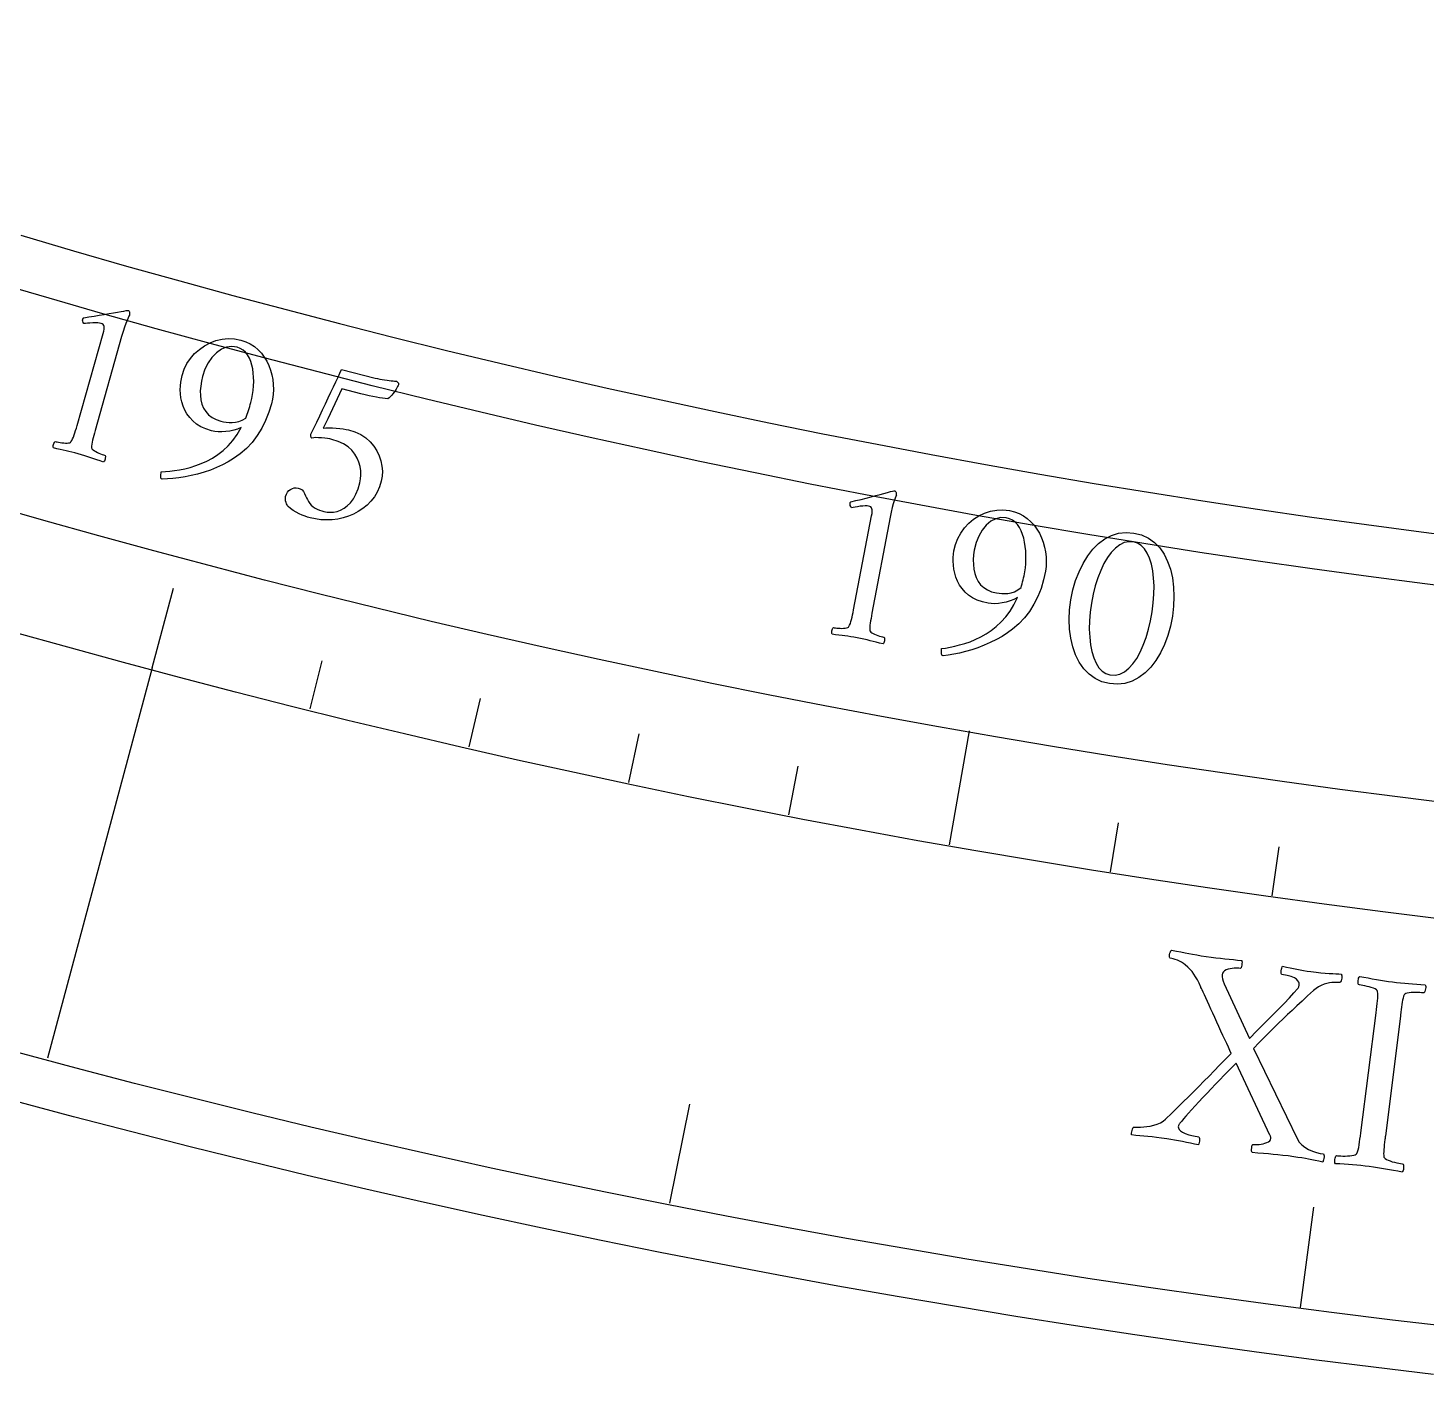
# Model space of a CAD drawing. Header units: millimetres. Extents: x -60 to 60, y -60 to 77.
# Drawn here: x -15.57 to -7.02, y -59.69 to -51.37 of the extents above; entities that cross this region are included whole.
import ezdxf

# ---------------------------------------------------------------- set-up
doc = ezdxf.new("R2010")
doc.units = ezdxf.units.MM
for name, color, linetype in [('CUT_INNER', 6, 'Continuous'), ('CUT_OUTER', 1, 'Continuous'), ('ENGRAVE', 7, 'Continuous'), ('ENGRAVE_FINE', 8, 'Continuous'), ('TEXT', 5, 'Continuous')]:
    doc.layers.add(name, color=color, linetype=linetype)

msp = doc.modelspace()

# ---------------------------------------------------------------- linework, layer by layer
at = {"layer": 'CUT_INNER'}
msp.add_lwpolyline([(-15.614, -52.6328), (-15.2907, -52.7276), (-14.9669, -52.8205), (-14.6425, -52.9113), (-14.3176, -53.0002), (-13.9921, -53.087), (-13.6661, -53.1719), (-13.3396, -53.2547), (-13.0126, -53.3356), (-12.6851, -53.4144), (-12.3571, -53.4912), (-12.0287, -53.566), (-11.6998, -53.6388), (-11.3704, -53.7096), (-11.0406, -53.7784), (-10.7105, -53.8451), (-10.3799, -53.9098), (-10.0489, -53.9725), (-9.7175, -54.0331), (-9.3858, -54.0917), (-9.0537, -54.1483), (-8.7213, -54.2028), (-8.3886, -54.2553), (-8.0555, -54.3058), (-7.7221, -54.3542), (-7.3885, -54.4006), (-7.0545, -54.4449), (-6.7203, -54.4871)], dxfattribs=at)
at = {"layer": 'CUT_OUTER'}
msp.add_lwpolyline([(-6.9791, -59.5927), (-7.3446, -59.5488), (-7.7099, -59.5026), (-8.0748, -59.4542), (-8.4395, -59.4035), (-8.8038, -59.3506), (-9.1678, -59.2955), (-9.5315, -59.2381), (-9.8948, -59.1785), (-10.2577, -59.1167), (-10.6203, -59.0526), (-10.9824, -58.9863), (-11.3441, -58.9178), (-11.7054, -58.8471), (-12.0663, -58.7742), (-12.4267, -58.699), (-12.7866, -58.6217), (-13.1461, -58.5421), (-13.505, -58.4604), (-13.8635, -58.3764), (-14.2214, -58.2902), (-14.5788, -58.2019), (-14.9357, -58.1113), (-15.2919, -58.0186), (-15.6476, -57.9237)], dxfattribs=at)
at = {"layer": 'ENGRAVE'}
for points in [[(-14.8111, -55.2757), (-14.6804, -54.788)], [(-14.8111, -55.2757), (-15.4499, -57.66)], [(-9.9371, -56.3562), (-9.8144, -55.6601)]]:
    msp.add_lwpolyline(points, dxfattribs=at)
for radius in [59.694, 57.2256, 57.2256, 56.5187, 55.206]:
    msp.add_circle((0, 0), radius, dxfattribs=at)
at = {"layer": 'ENGRAVE_FINE'}
for points in [[(-13.8441, -55.5258), (-13.7708, -55.2318)], [(-12.873, -55.7589), (-12.8048, -55.4637)], [(-11.8979, -55.9751), (-11.8349, -55.6788)], [(-10.9192, -56.1742), (-10.8614, -55.8768)], [(-8.9521, -56.5211), (-8.9047, -56.2218)], [(-7.9643, -56.6687), (-7.9221, -56.3687)], [(-11.6457, -58.547), (-11.5253, -57.9418)], [(-7.7916, -59.1833), (-7.7111, -58.5715)]]:
    msp.add_lwpolyline(points, dxfattribs=at)
at = {"layer": 'TEXT'}
for points in [[(-15.2697, -53.7948), (-15.11, -53.2322), (-15.1065, -53.2182), (-15.1044, -53.2064), (-15.1038, -53.1967), (-15.1046, -53.189), (-15.107, -53.183), (-15.1108, -53.178), (-15.1163, -53.1742), (-15.1233, -53.1714), (-15.1323, -53.1696), (-15.1438, -53.1685), (-15.1578, -53.1681), (-15.1743, -53.1685), (-15.191, -53.1692), (-15.2056, -53.1701), (-15.2182, -53.1711), (-15.2287, -53.1721), (-15.2328, -53.1653), (-15.2351, -53.1584), (-15.2356, -53.1514), (-15.2345, -53.1443), (-15.2344, -53.1442), (-15.2344, -53.1439), (-15.2342, -53.1435), (-15.2341, -53.1429), (-15.2332, -53.1403), (-15.232, -53.1385), (-15.2307, -53.1372), (-15.2292, -53.1366), (-15.1975, -53.1317), (-15.166, -53.1267), (-15.1347, -53.1216), (-15.1037, -53.1162), (-15.0742, -53.111), (-15.0472, -53.1062), (-15.0229, -53.102), (-15.0012, -53.0983), (-14.9833, -53.0953), (-14.9703, -53.0932), (-14.9623, -53.092), (-14.9591, -53.0917), (-14.9563, -53.0925), (-14.9532, -53.094), (-14.9509, -53.0963), (-14.9494, -53.0996), (-14.9488, -53.1038), (-14.9487, -53.1083), (-14.9486, -53.1124), (-14.9486, -53.116), (-14.9486, -53.1193), (-14.9496, -53.1214), (-14.9525, -53.1276), (-14.9573, -53.138), (-14.9641, -53.1526), (-14.972, -53.1712), (-14.9802, -53.1937), (-14.9887, -53.2199), (-14.9976, -53.2501), (-15.1598, -53.8259), (-15.1641, -53.8413), (-15.1681, -53.8562), (-15.1719, -53.8706), (-15.1755, -53.8845), (-15.1785, -53.8976), (-15.1805, -53.9096), (-15.1815, -53.9206), (-15.1815, -53.9305), (-15.1801, -53.9346), (-15.1766, -53.9392), (-15.1712, -53.9441), (-15.1637, -53.9494), (-15.155, -53.9546), (-15.1459, -53.9595), (-15.1364, -53.9641), (-15.1265, -53.9682), (-15.1172, -53.9719), (-15.1092, -53.9748), (-15.1028, -53.9771), (-15.0978, -53.9786), (-15.0968, -53.9825), (-15.0965, -53.9874), (-15.0971, -53.9932), (-15.0983, -54), (-15.1002, -54.0066), (-15.1026, -54.0118), (-15.1055, -54.0158), (-15.1089, -54.0185), (-15.1296, -54.0113), (-15.1494, -54.0043), (-15.1683, -53.9977), (-15.1863, -53.9914), (-15.2043, -53.9854), (-15.2231, -53.9793), (-15.2427, -53.9734), (-15.263, -53.9675), (-15.2827, -53.9621), (-15.3015, -53.9572), (-15.3195, -53.9528), (-15.3367, -53.9489), (-15.3541, -53.9452), (-15.3727, -53.9412), (-15.3927, -53.9369), (-15.4139, -53.9323), (-15.4154, -53.9282), (-15.4158, -53.9233), (-15.4151, -53.9175), (-15.4132, -53.9109), (-15.4108, -53.9045), (-15.4082, -53.8993), (-15.4054, -53.8953), (-15.4025, -53.8924), (-15.3974, -53.8937), (-15.3908, -53.8952), (-15.3825, -53.8969), (-15.3726, -53.8987), (-15.362, -53.9003), (-15.3515, -53.9014), (-15.3412, -53.902), (-15.3311, -53.902), (-15.322, -53.9014), (-15.315, -53.9), (-15.3102, -53.8979), (-15.3074, -53.8949), (-15.3022, -53.8865), (-15.2972, -53.8766), (-15.2924, -53.8654), (-15.2877, -53.8528), (-15.2832, -53.8392), (-15.2787, -53.825), (-15.2742, -53.8102), (-15.2697, -53.7948)], [(-14.7549, -54.0779), (-14.7298, -54.0763), (-14.7027, -54.0737), (-14.6738, -54.0701), (-14.6429, -54.0654), (-14.6108, -54.0592), (-14.578, -54.0508), (-14.5445, -54.0402), (-14.5104, -54.0275), (-14.4763, -54.0122), (-14.4428, -53.9937), (-14.41, -53.9721), (-14.3777, -53.9473), (-14.3468, -53.9188), (-14.3179, -53.886), (-14.2911, -53.849), (-14.2664, -53.8076), (-14.2886, -53.8169), (-14.3118, -53.8241), (-14.3359, -53.8292), (-14.3608, -53.8323), (-14.3853, -53.8335), (-14.4079, -53.833), (-14.4285, -53.8307), (-14.4473, -53.8268), (-14.4818, -53.8157), (-14.5124, -53.802), (-14.5392, -53.7857), (-14.562, -53.7667), (-14.5815, -53.7459), (-14.5979, -53.7238), (-14.6112, -53.7006), (-14.6216, -53.6761), (-14.6293, -53.6511), (-14.6347, -53.6261), (-14.6378, -53.6012), (-14.6387, -53.5763), (-14.6378, -53.5522), (-14.6357, -53.5297), (-14.6324, -53.5088), (-14.6279, -53.4895), (-14.6151, -53.4516), (-14.5979, -53.4167), (-14.5766, -53.3846), (-14.551, -53.3554), (-14.5221, -53.3297), (-14.4907, -53.308), (-14.457, -53.2902), (-14.4209, -53.2765), (-14.3834, -53.2675), (-14.3455, -53.264), (-14.3073, -53.2661), (-14.2686, -53.2738), (-14.2387, -53.2836), (-14.2113, -53.2966), (-14.1862, -53.3126), (-14.1636, -53.3317), (-14.1434, -53.3532), (-14.1257, -53.3764), (-14.1104, -53.4013), (-14.0975, -53.4281), (-14.087, -53.456), (-14.0791, -53.4848), (-14.0735, -53.5143), (-14.0705, -53.5446), (-14.0698, -53.575), (-14.0715, -53.6047), (-14.0754, -53.6336), (-14.0815, -53.6619), (-14.0975, -53.7143), (-14.1174, -53.7643), (-14.141, -53.8116), (-14.1685, -53.8565), (-14.1996, -53.8979), (-14.2342, -53.9352), (-14.2721, -53.9684), (-14.3136, -53.9973), (-14.3461, -54.0172), (-14.3805, -54.0355), (-14.4167, -54.052), (-14.4549, -54.0669), (-14.4939, -54.0801), (-14.5328, -54.0915), (-14.5715, -54.101), (-14.61, -54.1088), (-14.6476, -54.1148), (-14.6835, -54.119), (-14.7176, -54.1215), (-14.7501, -54.1222), (-14.7543, -54.1199), (-14.7571, -54.1157), (-14.7585, -54.1096), (-14.7583, -54.1016), (-14.7574, -54.0934), (-14.7566, -54.0867), (-14.7557, -54.0815), (-14.7549, -54.0779)], [(-14.2386, -53.7491), (-14.2342, -53.7379), (-14.23, -53.7265), (-14.2258, -53.7149), (-14.2218, -53.703), (-14.218, -53.691), (-14.2143, -53.679), (-14.2108, -53.6669), (-14.2075, -53.6547), (-14.2018, -53.6307), (-14.1972, -53.6058), (-14.1937, -53.58), (-14.1913, -53.5533), (-14.1902, -53.5265), (-14.1906, -53.5003), (-14.1924, -53.4746), (-14.1957, -53.4495), (-14.2007, -53.4256), (-14.2077, -53.4033), (-14.2166, -53.3826), (-14.2275, -53.3637), (-14.2404, -53.3472), (-14.2555, -53.3338), (-14.2728, -53.3236), (-14.2922, -53.3165), (-14.3244, -53.3121), (-14.356, -53.3162), (-14.387, -53.329), (-14.4174, -53.3503), (-14.4453, -53.3786), (-14.4689, -53.4123), (-14.4882, -53.4513), (-14.5031, -53.4958), (-14.5099, -53.525), (-14.5143, -53.5539), (-14.5164, -53.5827), (-14.5161, -53.6112), (-14.5129, -53.6386), (-14.5064, -53.6642), (-14.4965, -53.688), (-14.4832, -53.7098), (-14.4661, -53.7292), (-14.445, -53.7454), (-14.4197, -53.7585), (-14.3904, -53.7685), (-14.3749, -53.772), (-14.3582, -53.7746), (-14.3405, -53.7762), (-14.3216, -53.7769), (-14.3018, -53.7753), (-14.2814, -53.7701), (-14.2603, -53.7614), (-14.2386, -53.7491)], [(-13.6103, -53.8215), (-13.571, -53.8339), (-13.5361, -53.8502), (-13.5054, -53.8703), (-13.479, -53.8943), (-13.4566, -53.921), (-13.4382, -53.9493), (-13.4236, -53.9792), (-13.4129, -54.0107), (-13.4063, -54.0427), (-13.4036, -54.0742), (-13.405, -54.1052), (-13.4104, -54.1356), (-13.4211, -54.1702), (-13.4351, -54.2022), (-13.4526, -54.2314), (-13.4736, -54.258), (-13.4973, -54.2819), (-13.523, -54.3029), (-13.5507, -54.3212), (-13.5804, -54.3367), (-13.6116, -54.3494), (-13.6437, -54.3592), (-13.6767, -54.3662), (-13.7107, -54.3704), (-13.745, -54.3717), (-13.779, -54.3703), (-13.8127, -54.3661), (-13.846, -54.359), (-13.8604, -54.3548), (-13.8763, -54.3492), (-13.8937, -54.3421), (-13.9125, -54.3336), (-13.9313, -54.324), (-13.9489, -54.3134), (-13.9652, -54.3019), (-13.9802, -54.2895), (-13.9827, -54.2858), (-13.9856, -54.2805), (-13.9888, -54.2735), (-13.9923, -54.265), (-13.9953, -54.2557), (-13.9968, -54.2466), (-13.9968, -54.2377), (-13.9953, -54.229), (-13.9905, -54.215), (-13.9838, -54.2029), (-13.9752, -54.1929), (-13.9648, -54.1849), (-13.9534, -54.1791), (-13.942, -54.1759), (-13.9305, -54.1751), (-13.919, -54.1768), (-13.9058, -54.1817), (-13.8948, -54.1889), (-13.886, -54.1986), (-13.8794, -54.2106), (-13.8739, -54.2236), (-13.8681, -54.2359), (-13.862, -54.2476), (-13.8557, -54.2587), (-13.8475, -54.2707), (-13.8379, -54.2814), (-13.827, -54.2909), (-13.8146, -54.299), (-13.8015, -54.306), (-13.7882, -54.312), (-13.7747, -54.317), (-13.7611, -54.321), (-13.742, -54.3244), (-13.7222, -54.3253), (-13.7016, -54.3236), (-13.6802, -54.3193), (-13.6588, -54.3118), (-13.6381, -54.3005), (-13.6181, -54.2854), (-13.5988, -54.2665), (-13.5809, -54.2432), (-13.5653, -54.2151), (-13.5519, -54.1822), (-13.5407, -54.1444), (-13.5365, -54.1215), (-13.5349, -54.0976), (-13.536, -54.0724), (-13.5398, -54.0462), (-13.5468, -54.0198), (-13.5575, -53.9944), (-13.5719, -53.97), (-13.5901, -53.9465), (-13.6128, -53.9251), (-13.6406, -53.9068), (-13.6736, -53.8918), (-13.7118, -53.8798), (-13.7243, -53.8771), (-13.739, -53.8746), (-13.7558, -53.8725), (-13.7749, -53.8706), (-13.7937, -53.8694), (-13.8099, -53.8691), (-13.8235, -53.8698), (-13.8345, -53.8714), (-13.8365, -53.8704), (-13.8382, -53.8687), (-13.8396, -53.8662), (-13.8407, -53.8629), (-13.8414, -53.8592), (-13.8416, -53.8556), (-13.8414, -53.852), (-13.8407, -53.8484), (-13.8227, -53.8109), (-13.8048, -53.7735), (-13.7868, -53.7361), (-13.7688, -53.6987), (-13.7512, -53.6619), (-13.7342, -53.6263), (-13.7178, -53.5921), (-13.702, -53.5591), (-13.6874, -53.5282), (-13.6743, -53.5003), (-13.6629, -53.4753), (-13.653, -53.4532), (-13.4487, -53.505), (-13.4344, -53.5084), (-13.4198, -53.5115), (-13.4049, -53.5142), (-13.3898, -53.5167), (-13.3751, -53.5188), (-13.3617, -53.5205), (-13.3495, -53.5218), (-13.3385, -53.5226), (-13.3294, -53.5232), (-13.3229, -53.5237), (-13.319, -53.5239), (-13.3177, -53.524), (-13.3148, -53.5269), (-13.3121, -53.5296), (-13.3097, -53.532), (-13.3074, -53.5342), (-13.3057, -53.5363), (-13.3046, -53.5387), (-13.3042, -53.5413), (-13.3046, -53.544), (-13.3057, -53.547), (-13.3078, -53.5514), (-13.3109, -53.5575), (-13.3151, -53.5651), (-13.3202, -53.5736), (-13.3258, -53.5824), (-13.3322, -53.5916), (-13.3392, -53.601), (-13.3466, -53.6103), (-13.3543, -53.6186), (-13.3623, -53.6262), (-13.3705, -53.6329), (-13.3858, -53.6306), (-13.4025, -53.628), (-13.4207, -53.625), (-13.4402, -53.6216), (-13.4614, -53.6176), (-13.4842, -53.6129), (-13.5087, -53.6073), (-13.5348, -53.6008), (-13.6514, -53.5713), (-13.6658, -53.6014), (-13.6802, -53.6317), (-13.6947, -53.6624), (-13.709, -53.6933), (-13.7234, -53.724), (-13.7376, -53.7538), (-13.7517, -53.7829), (-13.7657, -53.811), (-13.7489, -53.8095), (-13.73, -53.8089), (-13.709, -53.8093), (-13.6858, -53.8108), (-13.663, -53.8129), (-13.6427, -53.8154), (-13.6252, -53.8183), (-13.6103, -53.8215)], [(-10.5231, -54.9209), (-10.413, -54.3465), (-10.4107, -54.3324), (-10.4097, -54.3204), (-10.4099, -54.3106), (-10.4114, -54.3031), (-10.4143, -54.2973), (-10.4186, -54.2927), (-10.4243, -54.2893), (-10.4315, -54.2872), (-10.4406, -54.2861), (-10.4522, -54.286), (-10.4662, -54.2869), (-10.4826, -54.2887), (-10.4992, -54.2909), (-10.5137, -54.293), (-10.5261, -54.2951), (-10.5365, -54.2971), (-10.5411, -54.2906), (-10.544, -54.2839), (-10.5452, -54.277), (-10.5447, -54.2698), (-10.5447, -54.2698), (-10.5446, -54.2695), (-10.5445, -54.269), (-10.5444, -54.2684), (-10.5437, -54.2658), (-10.5428, -54.2638), (-10.5416, -54.2624), (-10.5401, -54.2617), (-10.5089, -54.2541), (-10.478, -54.2464), (-10.4473, -54.2385), (-10.4169, -54.2304), (-10.3879, -54.2227), (-10.3615, -54.2156), (-10.3376, -54.2093), (-10.3163, -54.2037), (-10.2988, -54.1991), (-10.286, -54.1959), (-10.2781, -54.194), (-10.2749, -54.1935), (-10.272, -54.194), (-10.2688, -54.1952), (-10.2664, -54.1974), (-10.2646, -54.2005), (-10.2636, -54.2046), (-10.2631, -54.2091), (-10.2626, -54.2131), (-10.2623, -54.2168), (-10.2621, -54.22), (-10.2629, -54.2222), (-10.2652, -54.2287), (-10.2691, -54.2394), (-10.2746, -54.2546), (-10.2808, -54.2738), (-10.2871, -54.2968), (-10.2933, -54.3238), (-10.2995, -54.3546), (-10.4109, -54.9423), (-10.4138, -54.958), (-10.4165, -54.9733), (-10.4191, -54.9879), (-10.4214, -55.0021), (-10.4232, -55.0154), (-10.4242, -55.0276), (-10.4242, -55.0386), (-10.4234, -55.0484), (-10.4216, -55.0524), (-10.4178, -55.0567), (-10.4119, -55.0611), (-10.404, -55.0657), (-10.3948, -55.0702), (-10.3854, -55.0743), (-10.3755, -55.078), (-10.3653, -55.0812), (-10.3557, -55.084), (-10.3475, -55.0863), (-10.3409, -55.088), (-10.3358, -55.0891), (-10.3344, -55.0929), (-10.3338, -55.0977), (-10.3338, -55.1035), (-10.3345, -55.1104), (-10.3358, -55.1171), (-10.3377, -55.1226), (-10.3402, -55.1268), (-10.3434, -55.1298), (-10.3646, -55.1244), (-10.3849, -55.1192), (-10.4043, -55.1142), (-10.4229, -55.1096), (-10.4413, -55.1051), (-10.4606, -55.1007), (-10.4806, -55.0965), (-10.5014, -55.0924), (-10.5214, -55.0887), (-10.5406, -55.0855), (-10.5589, -55.0827), (-10.5763, -55.0803), (-10.594, -55.0781), (-10.613, -55.0757), (-10.6332, -55.0732), (-10.6548, -55.0705), (-10.6566, -55.0665), (-10.6574, -55.0617), (-10.6572, -55.0559), (-10.6559, -55.0491), (-10.654, -55.0425), (-10.6519, -55.0371), (-10.6495, -55.0328), (-10.6469, -55.0298), (-10.6417, -55.0306), (-10.6349, -55.0315), (-10.6265, -55.0324), (-10.6165, -55.0334), (-10.6058, -55.0341), (-10.5953, -55.0343), (-10.585, -55.0339), (-10.5748, -55.0331), (-10.5659, -55.0317), (-10.5591, -55.0297), (-10.5544, -55.0271), (-10.5519, -55.0239), (-10.5475, -55.0151), (-10.5433, -55.0049), (-10.5395, -54.9933), (-10.536, -54.9803), (-10.5326, -54.9663), (-10.5294, -54.9518), (-10.5262, -54.9366), (-10.5231, -54.9209)], [(-9.9856, -55.1581), (-9.9607, -55.1543), (-9.934, -55.1494), (-9.9054, -55.1432), (-9.8751, -55.1359), (-9.8436, -55.1269), (-9.8117, -55.1156), (-9.7793, -55.1022), (-9.7464, -55.0866), (-9.7138, -55.0684), (-9.682, -55.047), (-9.6511, -55.0226), (-9.6212, -54.9951), (-9.5929, -54.9641), (-9.567, -54.9289), (-9.5435, -54.8896), (-9.5224, -54.8463), (-9.5438, -54.8574), (-9.5663, -54.8666), (-9.5898, -54.8738), (-9.6144, -54.8791), (-9.6386, -54.8824), (-9.6612, -54.8838), (-9.682, -54.8834), (-9.701, -54.8811), (-9.7364, -54.8731), (-9.7681, -54.8621), (-9.7961, -54.8482), (-9.8205, -54.8313), (-9.8417, -54.8122), (-9.86, -54.7917), (-9.8753, -54.7697), (-9.8878, -54.7462), (-9.8976, -54.722), (-9.9052, -54.6976), (-9.9105, -54.673), (-9.9135, -54.6483), (-9.9147, -54.6242), (-9.9146, -54.6016), (-9.9131, -54.5805), (-9.9103, -54.5608), (-9.9008, -54.522), (-9.8868, -54.4857), (-9.8683, -54.4519), (-9.8454, -54.4206), (-9.8188, -54.3925), (-9.7895, -54.3681), (-9.7575, -54.3475), (-9.7227, -54.3306), (-9.6861, -54.3184), (-9.6487, -54.3117), (-9.6104, -54.3104), (-9.5712, -54.3147), (-9.5406, -54.3219), (-9.5121, -54.3324), (-9.4858, -54.3461), (-9.4616, -54.3632), (-9.4396, -54.3828), (-9.4199, -54.4044), (-9.4024, -54.4279), (-9.3873, -54.4534), (-9.3744, -54.4804), (-9.364, -54.5083), (-9.3559, -54.5373), (-9.3502, -54.5672), (-9.3469, -54.5974), (-9.346, -54.6271), (-9.3473, -54.6563), (-9.351, -54.685), (-9.3624, -54.7386), (-9.3778, -54.7901), (-9.3972, -54.8393), (-9.4207, -54.8864), (-9.4481, -54.9304), (-9.4792, -54.9706), (-9.5142, -55.0069), (-9.5529, -55.0393), (-9.5836, -55.062), (-9.6162, -55.0832), (-9.6509, -55.1029), (-9.6877, -55.121), (-9.7254, -55.1375), (-9.7631, -55.1523), (-9.8008, -55.1652), (-9.8385, -55.1763), (-9.8754, -55.1855), (-9.9108, -55.1929), (-9.9446, -55.1983), (-9.9769, -55.2018), (-9.9813, -55.1999), (-9.9845, -55.1959), (-9.9863, -55.19), (-9.9869, -55.182), (-9.9867, -55.1737), (-9.9864, -55.167), (-9.9861, -55.1618), (-9.9856, -55.1581)], [(-9.4999, -54.7856), (-9.4965, -54.774), (-9.4932, -54.7623), (-9.4901, -54.7503), (-9.4872, -54.7382), (-9.4844, -54.7259), (-9.4818, -54.7136), (-9.4794, -54.7012), (-9.4771, -54.6888), (-9.4736, -54.6644), (-9.4712, -54.6391), (-9.4699, -54.6132), (-9.4698, -54.5864), (-9.4711, -54.5596), (-9.4737, -54.5335), (-9.4778, -54.5081), (-9.4832, -54.4834), (-9.4903, -54.4599), (-9.4992, -54.4383), (-9.5099, -54.4186), (-9.5224, -54.4006), (-9.5367, -54.3853), (-9.5529, -54.3733), (-9.571, -54.3646), (-9.591, -54.3593), (-9.6234, -54.3577), (-9.6545, -54.3646), (-9.6843, -54.38), (-9.7127, -54.4038), (-9.7381, -54.4345), (-9.7586, -54.4701), (-9.7745, -54.5107), (-9.7855, -54.5563), (-9.7897, -54.5859), (-9.7916, -54.6152), (-9.7911, -54.644), (-9.7883, -54.6723), (-9.7828, -54.6994), (-9.774, -54.7243), (-9.7621, -54.7471), (-9.7469, -54.7677), (-9.7283, -54.7855), (-9.7058, -54.7998), (-9.6795, -54.8107), (-9.6494, -54.8181), (-9.6336, -54.8202), (-9.6168, -54.8213), (-9.599, -54.8214), (-9.5801, -54.8204), (-9.5606, -54.8171), (-9.5407, -54.8102), (-9.5205, -54.7997), (-9.4999, -54.7856)], [(-8.8109, -54.4522), (-8.7636, -54.4638), (-8.7215, -54.4827), (-8.6845, -54.5087), (-8.6525, -54.542), (-8.6256, -54.5812), (-8.6037, -54.6249), (-8.5866, -54.6731), (-8.5746, -54.7259), (-8.5674, -54.7819), (-8.565, -54.8396), (-8.5675, -54.8992), (-8.5747, -54.9604), (-8.5865, -55.021), (-8.6025, -55.0784), (-8.6227, -55.1326), (-8.647, -55.1837), (-8.6752, -55.2302), (-8.7067, -55.271), (-8.7416, -55.3059), (-8.7799, -55.3351), (-8.821, -55.3571), (-8.8647, -55.3705), (-8.9109, -55.3753), (-8.9597, -55.3715), (-9.0058, -55.36), (-9.0474, -55.3409), (-9.0843, -55.3145), (-9.1166, -55.2806), (-9.144, -55.2408), (-9.1665, -55.1966), (-9.1839, -55.1479), (-9.1963, -55.0948), (-9.2037, -55.0386), (-9.206, -54.9808), (-9.2032, -54.9212), (-9.1953, -54.86), (-9.1828, -54.7996), (-9.1662, -54.7424), (-9.1455, -54.6883), (-9.1208, -54.6376), (-9.0923, -54.5913), (-9.0606, -54.5509), (-9.0256, -54.5165), (-8.9873, -54.4878), (-8.9464, -54.4663), (-8.9034, -54.4532), (-8.8582, -54.4485), (-8.8109, -54.4522)], [(-8.8122, -54.5059), (-8.8413, -54.5047), (-8.8695, -54.5107), (-8.8968, -54.5238), (-8.9231, -54.5442), (-8.9481, -54.5706), (-8.9714, -54.6021), (-8.9931, -54.6386), (-9.0131, -54.6802), (-9.0311, -54.7258), (-9.0466, -54.7745), (-9.0596, -54.8261), (-9.0701, -54.8809), (-9.0776, -54.9355), (-9.0819, -54.9883), (-9.0828, -55.0393), (-9.0804, -55.0885), (-9.0749, -55.1347), (-9.0665, -55.1765), (-9.0553, -55.214), (-9.0411, -55.2473), (-9.0241, -55.275), (-9.0045, -55.296), (-8.9821, -55.3103), (-8.957, -55.318), (-8.9255, -55.3194), (-8.8956, -55.3132), (-8.8674, -55.2995), (-8.8407, -55.2782), (-8.8159, -55.2505), (-8.7929, -55.2176), (-8.7719, -55.1795), (-8.7528, -55.1363), (-8.7358, -55.0892), (-8.7212, -55.0397), (-8.7089, -54.9878), (-8.6989, -54.9334), (-8.6917, -54.8783), (-8.6876, -54.8256), (-8.6869, -54.7753), (-8.6894, -54.7273), (-8.6949, -54.6827), (-8.7034, -54.6423), (-8.7147, -54.6061), (-8.7289, -54.5741), (-8.7458, -54.5474), (-8.7653, -54.5272), (-8.7875, -54.5134), (-8.8122, -54.5059)], [(-8.3682, -57.039), (-8.3376, -57.0433), (-8.3083, -57.0471), (-8.2802, -57.0503), (-8.2534, -57.053), (-8.2273, -57.0555), (-8.2014, -57.0581), (-8.1758, -57.0607), (-8.1504, -57.0634), (-8.1495, -57.068), (-8.1493, -57.0743), (-8.1498, -57.0823), (-8.151, -57.092), (-8.1527, -57.1012), (-8.155, -57.1076), (-8.1577, -57.1112), (-8.1609, -57.1121), (-8.1678, -57.1114), (-8.1763, -57.111), (-8.1863, -57.111), (-8.198, -57.1113), (-8.2103, -57.1122), (-8.2223, -57.1141), (-8.234, -57.1169), (-8.2454, -57.1206), (-8.2555, -57.1257), (-8.2631, -57.1326), (-8.2684, -57.1414), (-8.2712, -57.1519), (-8.2714, -57.1625), (-8.2693, -57.1751), (-8.2647, -57.1895), (-8.2577, -57.2059), (-8.1043, -57.5401), (-8.0591, -57.4943), (-8.0151, -57.4499), (-7.9722, -57.4068), (-7.9304, -57.3652), (-7.892, -57.3265), (-7.8591, -57.2921), (-7.8317, -57.2621), (-7.8098, -57.2365), (-7.8069, -57.2324), (-7.8045, -57.2283), (-7.8026, -57.224), (-7.8013, -57.2197), (-7.8004, -57.2158), (-7.7997, -57.2128), (-7.7992, -57.2106), (-7.799, -57.2093), (-7.7994, -57.2027), (-7.8024, -57.1954), (-7.808, -57.1872), (-7.816, -57.1783), (-7.8287, -57.1695), (-7.8478, -57.1618), (-7.8736, -57.1552), (-7.9059, -57.1498), (-7.908, -57.1474), (-7.9092, -57.1428), (-7.9095, -57.136), (-7.909, -57.1269), (-7.9078, -57.1175), (-7.9063, -57.1096), (-7.9045, -57.1032), (-7.9023, -57.0982), (-7.8781, -57.1033), (-7.8553, -57.1081), (-7.8338, -57.1126), (-7.8138, -57.1167), (-7.7939, -57.1206), (-7.7731, -57.1243), (-7.7511, -57.1278), (-7.7282, -57.131), (-7.6965, -57.1351), (-7.6673, -57.1383), (-7.6407, -57.1408), (-7.6166, -57.1424), (-7.5948, -57.1437), (-7.5749, -57.1448), (-7.5571, -57.146), (-7.5412, -57.1471), (-7.5402, -57.1514), (-7.5397, -57.1571), (-7.5397, -57.1641), (-7.5401, -57.1723), (-7.5414, -57.1805), (-7.5437, -57.1875), (-7.547, -57.1932), (-7.5514, -57.1977), (-7.5562, -57.1973), (-7.5635, -57.1972), (-7.5734, -57.1973), (-7.5859, -57.1976), (-7.6001, -57.1986), (-7.6151, -57.2009), (-7.6309, -57.2044), (-7.6476, -57.2091), (-7.6644, -57.2154), (-7.6808, -57.2237), (-7.6966, -57.234), (-7.7119, -57.2462), (-7.7482, -57.2803), (-7.7822, -57.312), (-7.8137, -57.3413), (-7.8429, -57.3683), (-7.8707, -57.3942), (-7.8982, -57.4203), (-7.9255, -57.4467), (-7.9525, -57.4734), (-7.9805, -57.5014), (-8.0109, -57.5321), (-8.0438, -57.5653), (-8.079, -57.601), (-7.8109, -58.1544), (-7.7991, -58.1734), (-7.7837, -58.1903), (-7.7646, -58.2049), (-7.7419, -58.2174), (-7.7177, -58.2276), (-7.6943, -58.2358), (-7.6718, -58.2418), (-7.6502, -58.2456), (-7.6485, -58.2502), (-7.6477, -58.2562), (-7.648, -58.2637), (-7.6492, -58.2726), (-7.6509, -58.2812), (-7.6523, -58.2879), (-7.6537, -58.2925), (-7.6549, -58.2952), (-7.6795, -58.2902), (-7.7023, -58.2856), (-7.7233, -58.2813), (-7.7426, -58.2773), (-7.7621, -58.2735), (-7.7836, -58.2698), (-7.8071, -58.2662), (-7.8326, -58.2626), (-7.8678, -58.258), (-7.9006, -58.2541), (-7.9312, -58.2508), (-7.9596, -58.2481), (-7.9879, -58.2456), (-8.0186, -58.2429), (-8.0516, -58.24), (-8.087, -58.2368), (-8.0895, -58.232), (-8.0908, -58.2255), (-8.091, -58.2174), (-8.0901, -58.2077), (-8.0884, -58.1985), (-8.0862, -58.1921), (-8.0834, -58.1884), (-8.0801, -58.1875), (-8.074, -58.188), (-8.066, -58.1881), (-8.0563, -58.1878), (-8.0449, -58.187), (-8.0327, -58.1856), (-8.0208, -58.1834), (-8.009, -58.1804), (-7.9975, -58.1765), (-7.9874, -58.1718), (-7.9799, -58.1662), (-7.9749, -58.1596), (-7.9726, -58.1521), (-7.9725, -58.1502), (-7.9726, -58.1479), (-7.9731, -58.1452), (-7.9739, -58.1421), (-7.9749, -58.139), (-7.976, -58.1362), (-7.9773, -58.1337), (-7.9787, -58.1316), (-8.1845, -57.6902), (-8.2079, -57.7137), (-8.2323, -57.7384), (-8.2577, -57.7644), (-8.284, -57.7918), (-8.3107, -57.8197), (-8.3371, -57.8472), (-8.3631, -57.8745), (-8.3887, -57.9015), (-8.4132, -57.9275), (-8.436, -57.9521), (-8.457, -57.975), (-8.4762, -57.9965), (-8.4931, -58.0156), (-8.507, -58.0315), (-8.518, -58.0442), (-8.5261, -58.0538), (-8.5274, -58.0556), (-8.5289, -58.0579), (-8.5308, -58.0605), (-8.5329, -58.0636), (-8.535, -58.067), (-8.5367, -58.0707), (-8.5379, -58.0746), (-8.5388, -58.0789), (-8.538, -58.0869), (-8.5335, -58.0952), (-8.5252, -58.1036), (-8.513, -58.1123), (-8.4962, -58.1207), (-8.4738, -58.1281), (-8.4459, -58.1347), (-8.4125, -58.1404), (-8.4107, -58.145), (-8.4097, -58.1511), (-8.4095, -58.1587), (-8.4101, -58.1677), (-8.4112, -58.1764), (-8.4126, -58.183), (-8.4142, -58.1876), (-8.4161, -58.1902), (-8.4398, -58.185), (-8.4638, -58.1799), (-8.488, -58.1748), (-8.5124, -58.1698), (-8.5369, -58.1651), (-8.5612, -58.1607), (-8.5853, -58.1566), (-8.6093, -58.1529), (-8.6416, -58.1483), (-8.6717, -58.1443), (-8.6993, -58.141), (-8.7245, -58.1384), (-8.7488, -58.1362), (-8.7735, -58.134), (-8.7987, -58.1318), (-8.8244, -58.1296), (-8.825, -58.1244), (-8.8247, -58.1181), (-8.8234, -58.1107), (-8.8211, -58.1023), (-8.8186, -58.0942), (-8.8165, -58.0879), (-8.8147, -58.0835), (-8.8134, -58.081), (-8.808, -58.0814), (-8.7988, -58.0816), (-8.7859, -58.0816), (-8.7692, -58.0814), (-8.7502, -58.0804), (-8.7304, -58.0782), (-8.7097, -58.0748), (-8.6881, -58.0702), (-8.6672, -58.064), (-8.6483, -58.0557), (-8.6315, -58.0455), (-8.6168, -58.0332), (-8.5788, -57.9967), (-8.5427, -57.9616), (-8.5084, -57.928), (-8.4759, -57.896), (-8.4445, -57.8646), (-8.4131, -57.8331), (-8.3819, -57.8014), (-8.3508, -57.7696), (-8.319, -57.7371), (-8.2859, -57.7034), (-8.2514, -57.6683), (-8.2156, -57.632), (-8.2235, -57.6137), (-8.2326, -57.5934), (-8.2429, -57.571), (-8.2542, -57.5466), (-8.2663, -57.5208), (-8.2784, -57.4944), (-8.2907, -57.4675), (-8.3031, -57.4399), (-8.3154, -57.4125), (-8.3274, -57.3861), (-8.339, -57.3606), (-8.3504, -57.3361), (-8.361, -57.3131), (-8.3707, -57.2923), (-8.3793, -57.2736), (-8.3869, -57.2572), (-8.3931, -57.2437), (-8.3975, -57.234), (-8.4001, -57.2283), (-8.401, -57.2263), (-8.4116, -57.2027), (-8.4222, -57.1815), (-8.4328, -57.1627), (-8.4434, -57.1465), (-8.4547, -57.1317), (-8.4673, -57.1173), (-8.4811, -57.1035), (-8.4963, -57.0901), (-8.5069, -57.0819), (-8.5185, -57.0745), (-8.531, -57.0679), (-8.5444, -57.0623), (-8.5575, -57.0576), (-8.5691, -57.0539), (-8.5792, -57.0512), (-8.5877, -57.0495), (-8.5905, -57.0477), (-8.5921, -57.0434), (-8.5924, -57.0367), (-8.5915, -57.0274), (-8.5896, -57.0178), (-8.5871, -57.0101), (-8.584, -57.0042), (-8.5803, -57.0003), (-8.5504, -57.0057), (-8.5228, -57.011), (-8.4974, -57.0159), (-8.4744, -57.0206), (-8.4513, -57.0252), (-8.4259, -57.0298), (-8.3982, -57.0344), (-8.3682, -57.039)], [(-7.2294, -57.1945), (-7.2043, -57.1975), (-7.1795, -57.2001), (-7.155, -57.2023), (-7.1308, -57.2042), (-7.1065, -57.2059), (-7.0816, -57.2078), (-7.0562, -57.2099), (-7.0303, -57.2122), (-7.0278, -57.2167), (-7.0265, -57.2225), (-7.0263, -57.2294), (-7.0272, -57.2376), (-7.0289, -57.2457), (-7.031, -57.2523), (-7.0335, -57.2576), (-7.0364, -57.2615), (-7.0427, -57.2609), (-7.0512, -57.2604), (-7.062, -57.2599), (-7.075, -57.2595), (-7.0889, -57.2593), (-7.1024, -57.2594), (-7.1155, -57.26), (-7.1282, -57.2609), (-7.1394, -57.2625), (-7.1481, -57.2651), (-7.1543, -57.2687), (-7.158, -57.2733), (-7.1615, -57.2825), (-7.1647, -57.2931), (-7.1674, -57.305), (-7.1698, -57.3184), (-7.172, -57.3328), (-7.1742, -57.3478), (-7.1763, -57.3636), (-7.1784, -57.38), (-7.1787, -57.3826), (-7.1791, -57.3853), (-7.1794, -57.3879), (-7.1797, -57.3906), (-7.1801, -57.3932), (-7.1804, -57.3959), (-7.1807, -57.3985), (-7.1811, -57.4011), (-7.273, -58.1363), (-7.2734, -58.139), (-7.2737, -58.1416), (-7.274, -58.1443), (-7.2743, -58.1469), (-7.2747, -58.1496), (-7.275, -58.1522), (-7.2753, -58.1548), (-7.2757, -58.1575), (-7.2777, -58.1739), (-7.2794, -58.1895), (-7.281, -58.2043), (-7.2824, -58.2184), (-7.2833, -58.2316), (-7.2835, -58.2436), (-7.283, -58.2544), (-7.2818, -58.2642), (-7.2793, -58.2688), (-7.274, -58.2736), (-7.2661, -58.2785), (-7.2555, -58.2836), (-7.2432, -58.2884), (-7.2305, -58.2927), (-7.2173, -58.2965), (-7.2035, -58.2998), (-7.1906, -58.3026), (-7.1798, -58.3048), (-7.1713, -58.3063), (-7.1649, -58.3073), (-7.163, -58.3118), (-7.1618, -58.3175), (-7.1614, -58.3245), (-7.1617, -58.3327), (-7.1627, -58.3409), (-7.1646, -58.3476), (-7.1674, -58.3529), (-7.1709, -58.3567), (-7.197, -58.3517), (-7.2226, -58.3469), (-7.2476, -58.3423), (-7.2721, -58.3379), (-7.2965, -58.3337), (-7.3213, -58.3297), (-7.3464, -58.3261), (-7.372, -58.3227), (-7.3969, -58.3197), (-7.4221, -58.317), (-7.4476, -58.3146), (-7.4733, -58.3125), (-7.4993, -58.3105), (-7.5255, -58.3086), (-7.552, -58.3069), (-7.5787, -58.3051), (-7.5812, -58.3005), (-7.5825, -58.2948), (-7.5827, -58.2878), (-7.5817, -58.2796), (-7.5799, -58.2716), (-7.5777, -58.2649), (-7.5752, -58.2597), (-7.5723, -58.2558), (-7.5658, -58.2565), (-7.5571, -58.2571), (-7.5462, -58.2577), (-7.533, -58.2582), (-7.5188, -58.2584), (-7.5048, -58.258), (-7.4911, -58.257), (-7.4777, -58.2555), (-7.4659, -58.2533), (-7.4571, -58.2505), (-7.4512, -58.2471), (-7.4483, -58.2431), (-7.4436, -58.2322), (-7.4396, -58.2196), (-7.4362, -58.2054), (-7.4333, -58.1895), (-7.4307, -58.1725), (-7.4282, -58.1548), (-7.4257, -58.1364), (-7.4232, -58.1173), (-7.3293, -57.3824), (-7.3269, -57.3633), (-7.3247, -57.3447), (-7.3227, -57.3267), (-7.3208, -57.3092), (-7.3196, -57.2927), (-7.3193, -57.2778), (-7.3199, -57.2644), (-7.3216, -57.2526), (-7.3233, -57.2474), (-7.328, -57.2424), (-7.3358, -57.2377), (-7.3465, -57.2333), (-7.359, -57.2292), (-7.3718, -57.2254), (-7.385, -57.2218), (-7.3985, -57.2186), (-7.4112, -57.2157), (-7.4218, -57.2135), (-7.4302, -57.2119), (-7.4365, -57.211), (-7.4383, -57.2065), (-7.4393, -57.2007), (-7.4397, -57.1937), (-7.4393, -57.1855), (-7.4382, -57.1774), (-7.4363, -57.1707), (-7.4336, -57.1654), (-7.43, -57.1616), (-7.4042, -57.1659), (-7.3786, -57.1703), (-7.3532, -57.1747), (-7.3281, -57.1793), (-7.3032, -57.1836), (-7.2784, -57.1876), (-7.2538, -57.1912), (-7.2294, -57.1945)]]:
    msp.add_lwpolyline(points, close=True, dxfattribs=at)

doc.saveas('drawing.dxf')
